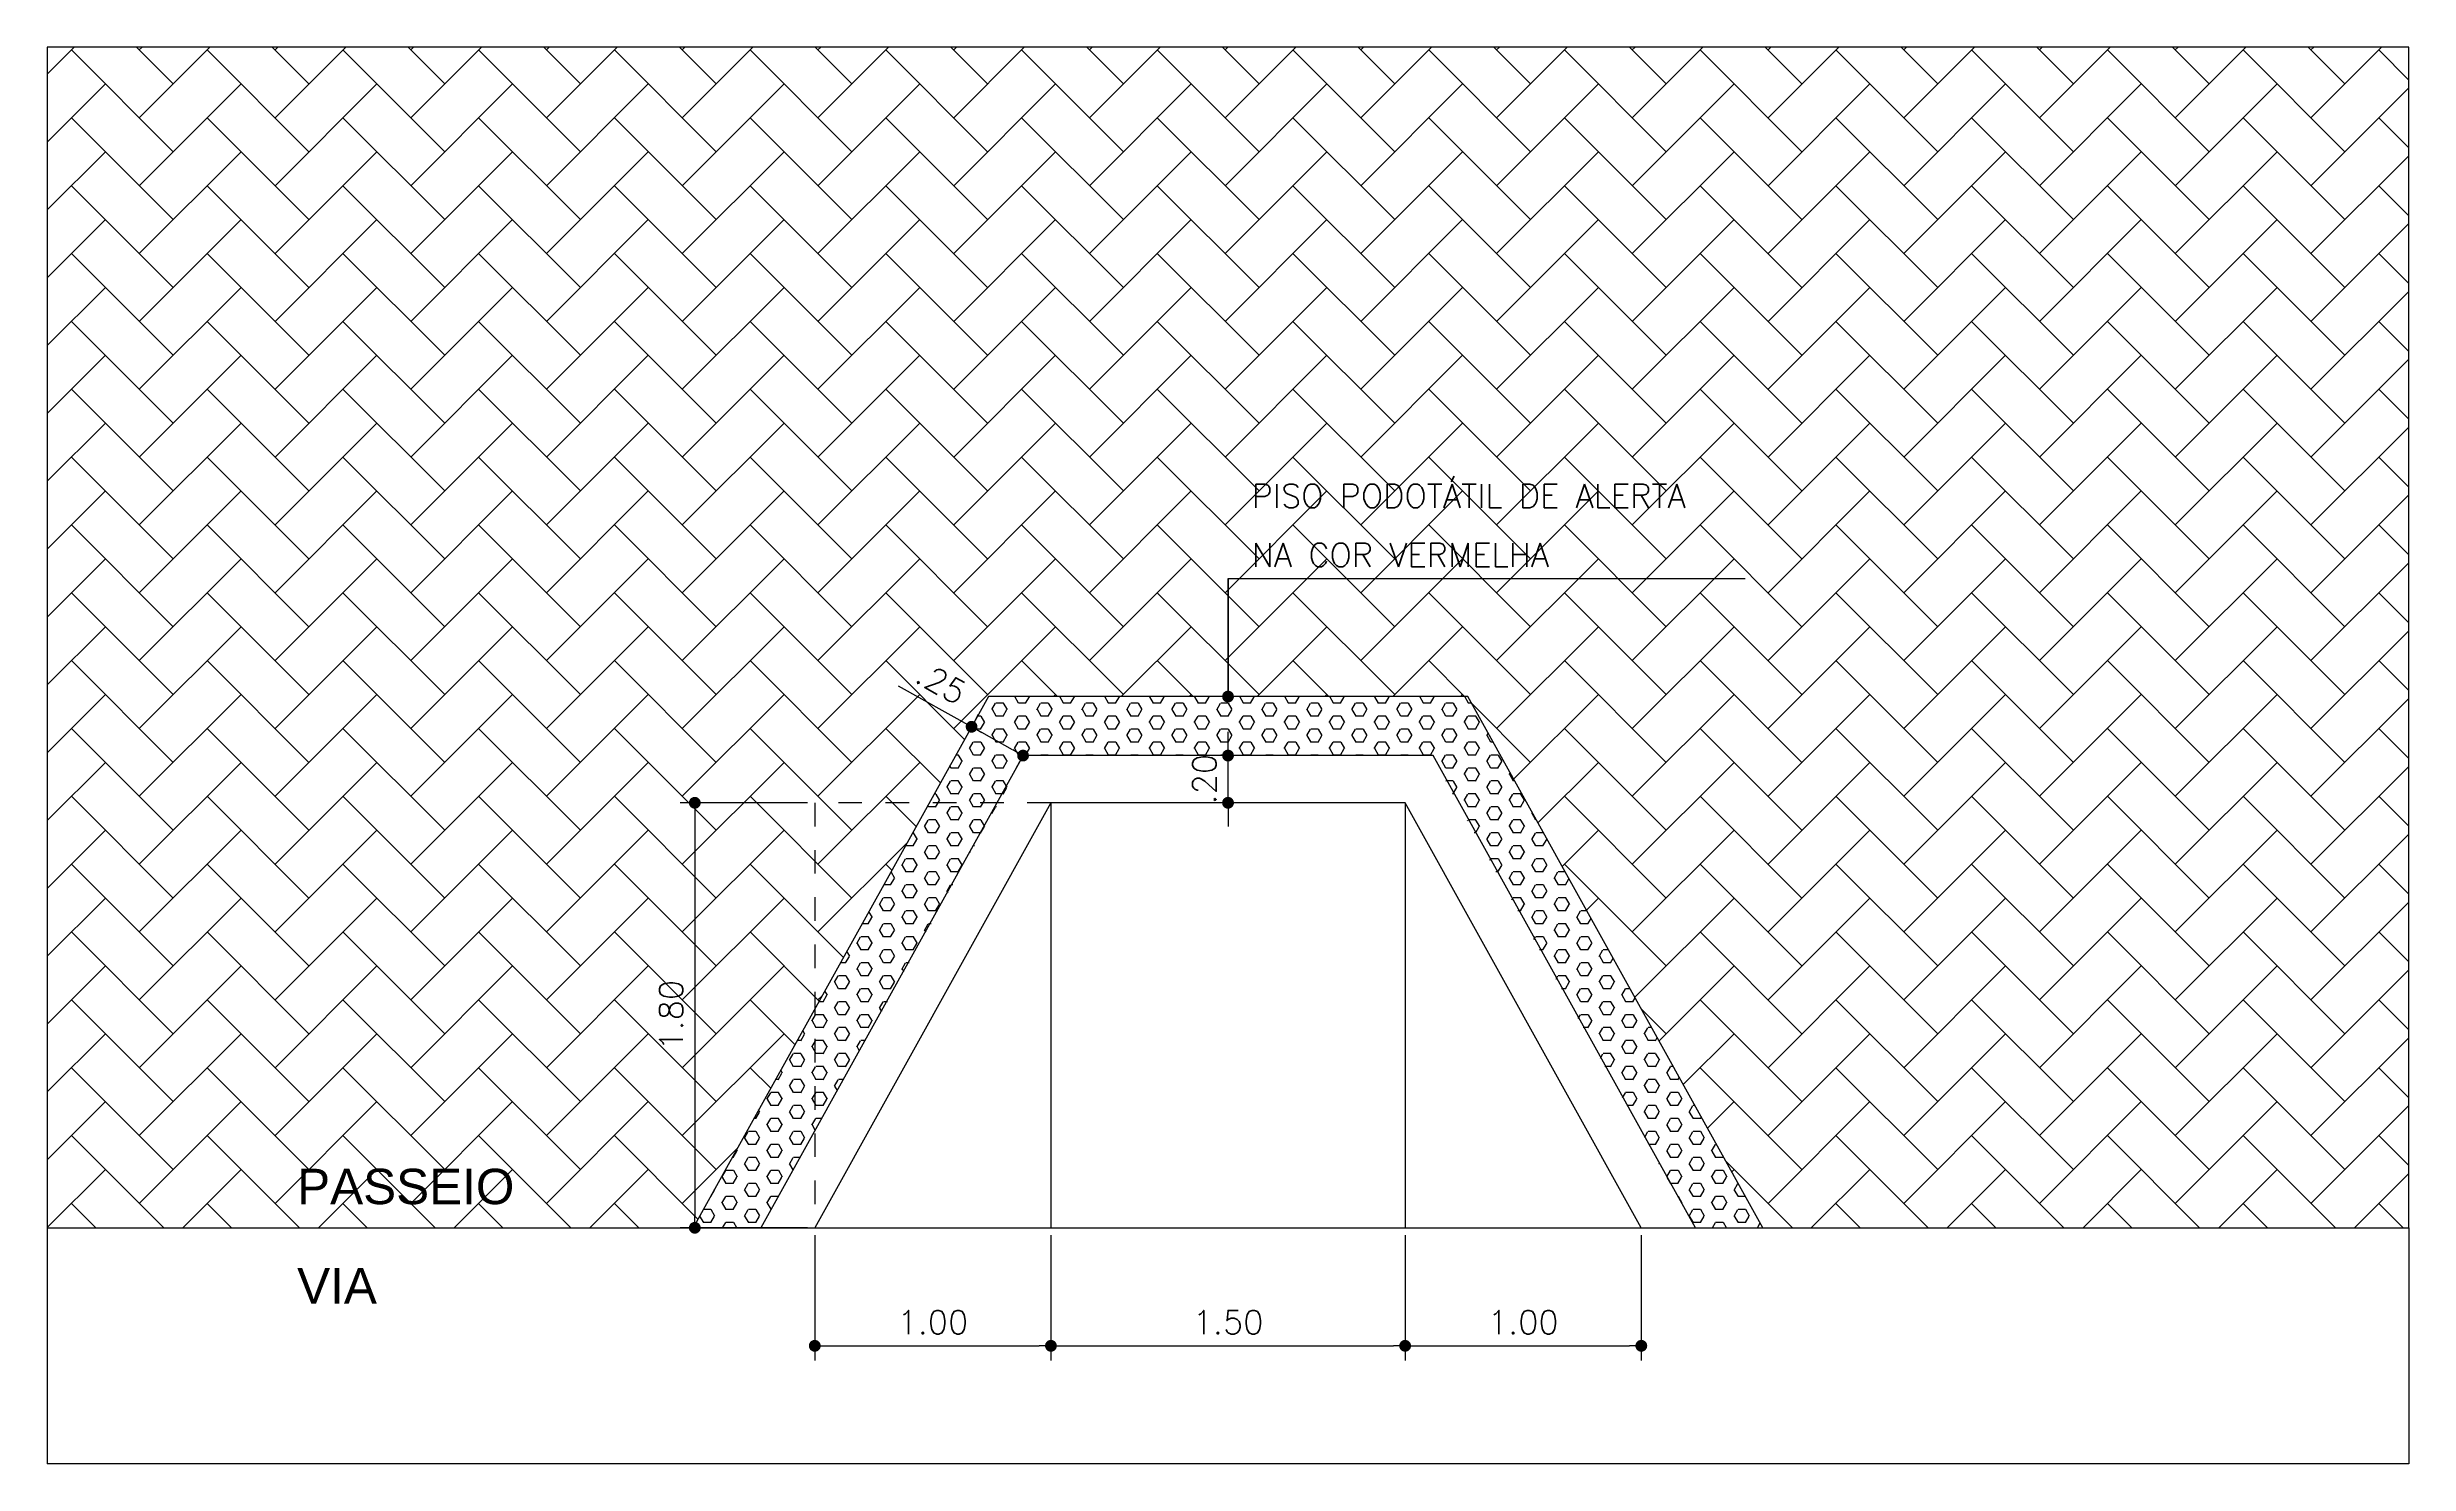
# Model space of a CAD drawing. Extents: x 387222 to 388513, y 9633222 to 9634061.
# Drawn here: x 387673.67 to 387683.67, y 9633472.53 to 9633478.53 of the extents above; entities that cross this region are included whole.
import ezdxf
from ezdxf.enums import TextEntityAlignment as Align

# ---------------------------------------------------------------- set-up
doc = ezdxf.new("R2010")
doc.units = 0
doc.header["$LTSCALE"] = 0.049213
doc.header["$PDSIZE"] = -2.5
doc.linetypes.add('ACAD_PROJEÇÃO', pattern=[0.2, 0.1, -0.1])
doc.layers.get('Defpoints').update_dxf_attribs({"color": 8})
for name, color, linetype in [('AI-Cotas', 12, 'Continuous'), ('HACH', 8, 'Continuous'), ('PISO PODOTÁTIL DE ALERTA', 22, 'Continuous'), ('prancha', 7, 'Continuous'), ('PROJEÇÃO', 8, 'ACAD_PROJEÇÃO'), ('VIA_PAVIMENTADA', 7, 'Continuous')]:
    doc.layers.add(name, color=color, linetype=linetype)
doc.styles.add('RS50', font='romans.shx', dxfattribs={"height": 0.1})
doc.styles.add('RUA_500', font='arial.ttf', dxfattribs={"height": 1.05})
doc.dimstyles.new('Cota 50', dxfattribs={"dimscale": 0.05, "dimtxt": 0.1, "dimasz": 1, "dimexe": 1.25, "dimexo": 0.625, "dimgap": 1, "dimtad": 1, "dimzin": 4, "dimdsep": 46, "dimtxsty": 'RS50', "dimblk": 'DOT', "dimcen": 0.1, "dimclrd": 12, "dimclre": 12, "dimclrt": 2, "dimadec": 0, "dimazin": 0, "dimtfac": 1, "dimtix": 1, "dimtmove": 0, "dimatfit": 3, "dimldrblk": 'DOT', "dimfxl": 1.25, "dimarcsym": 0})
pattern_1 = [(0, (0, 0), (0, 0.054992613154), [0.03175, -0.0635]), (120, (0, 0), (-0.04762500001185, -0.027496306577), [0.03175, -0.0635]), (60, (0.03175, 0), (-0.04762500001185, 0.027496306577), [0.03175, -0.0635])]

# ---------------------------------------------------------------- blocks, each defined once
blk = doc.blocks.new('_Dot')
at = {"color": 0, "linetype": 'ByBlock', "lineweight": -2}
blk.add_line((-0.5, 0), (-1, 0), dxfattribs=at)
at = {"color": 0, "linetype": 'ByBlock', "const_width": 0.5}
blk.add_lwpolyline([(-0.25, 0, 1), (0.25, 0, 1)], format="xyb", close=True, dxfattribs=at)
blk = doc.blocks.new('*D420')
at = {"layer": 'AI-Cotas', "color": 12, "lineweight": -2, "transparency": 16777216}
for p, q in [((387676.925, 9633473.495), (387676.925, 9633472.964)), ((387677.925, 9633473.495), (387677.925, 9633472.964)), ((387676.975, 9633473.026), (387677.875, 9633473.026))]:
    blk.add_line(p, q, dxfattribs=at)
at = {"layer": 'Defpoints', "color": 0, "transparency": 16777216}
for p in [(387676.925, 9633473.526), (387677.925, 9633473.526), (387677.925, 9633473.026)]:
    blk.add_point(p, dxfattribs=at)
at = {"layer": 'AI-Cotas', "color": 12, "lineweight": -2, "transparency": 16777216, "xscale": 0.05, "yscale": 0.05, "zscale": 0.05, "rotation": 180}
blk.add_blockref('_Dot', (387676.925, 9633473.026), dxfattribs=at)
at = {"layer": 'AI-Cotas', "color": 12, "lineweight": -2, "transparency": 16777216, "xscale": 0.05, "yscale": 0.05, "zscale": 0.05}
blk.add_blockref('_Dot', (387677.925, 9633473.026), dxfattribs=at)
at = {"layer": 'AI-Cotas', "color": 2, "transparency": 16777216, "insert": (387677.425, 9633473.126), "char_height": 0.1, "attachment_point": 5, "style": 'RS50'}
blk.add_mtext('1.00', dxfattribs=at)
blk = doc.blocks.new('*D421')
at = {"layer": 'AI-Cotas', "color": 12, "lineweight": -2, "transparency": 16777216}
for p, q in [((387677.925, 9633473.495), (387677.925, 9633472.964)), ((387679.425, 9633473.495), (387679.425, 9633472.964)), ((387677.975, 9633473.026), (387679.375, 9633473.026))]:
    blk.add_line(p, q, dxfattribs=at)
at = {"layer": 'Defpoints', "color": 0, "transparency": 16777216}
for p in [(387677.925, 9633473.526), (387679.425, 9633473.526), (387679.425, 9633473.026)]:
    blk.add_point(p, dxfattribs=at)
at = {"layer": 'AI-Cotas', "color": 12, "lineweight": -2, "transparency": 16777216, "xscale": 0.05, "yscale": 0.05, "zscale": 0.05, "rotation": 180}
blk.add_blockref('_Dot', (387677.925, 9633473.026), dxfattribs=at)
at = {"layer": 'AI-Cotas', "color": 12, "lineweight": -2, "transparency": 16777216, "xscale": 0.05, "yscale": 0.05, "zscale": 0.05}
blk.add_blockref('_Dot', (387679.425, 9633473.026), dxfattribs=at)
at = {"layer": 'AI-Cotas', "color": 2, "transparency": 16777216, "insert": (387678.675, 9633473.126), "char_height": 0.1, "attachment_point": 5, "style": 'RS50'}
blk.add_mtext('1.50', dxfattribs=at)
blk = doc.blocks.new('*D422')
at = {"layer": 'AI-Cotas', "color": 12, "lineweight": -2, "transparency": 16777216}
for p, q in [((387679.425, 9633473.495), (387679.425, 9633472.964)), ((387680.425, 9633473.495), (387680.425, 9633472.964)), ((387679.475, 9633473.026), (387680.375, 9633473.026))]:
    blk.add_line(p, q, dxfattribs=at)
at = {"layer": 'Defpoints', "color": 0, "transparency": 16777216}
for p in [(387679.425, 9633473.526), (387680.425, 9633473.526), (387680.425, 9633473.026)]:
    blk.add_point(p, dxfattribs=at)
at = {"layer": 'AI-Cotas', "color": 12, "lineweight": -2, "transparency": 16777216, "xscale": 0.05, "yscale": 0.05, "zscale": 0.05, "rotation": 180}
blk.add_blockref('_Dot', (387679.425, 9633473.026), dxfattribs=at)
at = {"layer": 'AI-Cotas', "color": 12, "lineweight": -2, "transparency": 16777216, "xscale": 0.05, "yscale": 0.05, "zscale": 0.05}
blk.add_blockref('_Dot', (387680.425, 9633473.026), dxfattribs=at)
at = {"layer": 'AI-Cotas', "color": 2, "transparency": 16777216, "insert": (387679.925, 9633473.126), "char_height": 0.1, "attachment_point": 5, "style": 'RS50'}
blk.add_mtext('1.00', dxfattribs=at)
blk = doc.blocks.new('*D419')
at = {"layer": 'AI-Cotas', "color": 12, "lineweight": -2, "transparency": 16777216}
for p, q in [((387676.894, 9633475.326), (387676.355, 9633475.326)), ((387676.417, 9633475.276), (387676.417, 9633473.576)), ((387676.894, 9633473.526), (387676.355, 9633473.526))]:
    blk.add_line(p, q, dxfattribs=at)
at = {"layer": 'Defpoints', "color": 0, "transparency": 16777216}
for p in [(387676.925, 9633475.326), (387676.417, 9633473.526), (387676.925, 9633473.526)]:
    blk.add_point(p, dxfattribs=at)
at = {"layer": 'AI-Cotas', "color": 12, "lineweight": -2, "transparency": 16777216, "xscale": 0.05, "yscale": 0.05, "zscale": 0.05}
for p, rotation in [((387676.417, 9633475.326), 90), ((387676.417, 9633473.526), 270)]:
    blk.add_blockref('_Dot', p, dxfattribs=dict(at, rotation=rotation))
at = {"layer": 'AI-Cotas', "color": 2, "transparency": 16777216, "insert": (387676.317, 9633474.426), "char_height": 0.1, "attachment_point": 5, "rotation": 90, "style": 'RS50'}
blk.add_mtext('1.80', dxfattribs=at)
blk = doc.blocks.new('*D423')
at = {"layer": 'AI-Cotas', "color": 12, "lineweight": -2, "transparency": 16777216}
for p, q in [((387678.675, 9633475.576), (387678.675, 9633475.626)), ((387678.644, 9633475.526), (387678.612, 9633475.526)), ((387678.675, 9633475.326), (387678.675, 9633475.526)), ((387678.644, 9633475.326), (387678.612, 9633475.326)), ((387678.675, 9633475.276), (387678.675, 9633475.226))]:
    blk.add_line(p, q, dxfattribs=at)
at = {"layer": 'Defpoints', "color": 0, "transparency": 16777216}
for p in [(387678.675, 9633475.526), (387678.675, 9633475.526), (387678.675, 9633475.326)]:
    blk.add_point(p, dxfattribs=at)
at = {"layer": 'AI-Cotas', "color": 12, "lineweight": -2, "transparency": 16777216, "xscale": 0.05, "yscale": 0.05, "zscale": 0.05}
for p, rotation in [((387678.675, 9633475.526), 270), ((387678.675, 9633475.326), 90)]:
    blk.add_blockref('_Dot', p, dxfattribs=dict(at, rotation=rotation))
at = {"layer": 'AI-Cotas', "color": 2, "transparency": 16777216, "insert": (387678.575, 9633475.426), "char_height": 0.1, "attachment_point": 5, "rotation": 90, "style": 'RS50'}
blk.add_mtext('.20', dxfattribs=at)
blk = doc.blocks.new('*D424')
at = {"layer": 'AI-Cotas', "color": 12, "lineweight": -2, "transparency": 16777216}
for p, q in [((387677.589, 9633475.648), (387677.279, 9633475.82)), ((387677.604, 9633475.675), (387677.619, 9633475.702)), ((387677.763, 9633475.551), (387677.632, 9633475.624)), ((387677.792, 9633475.499), (387677.777, 9633475.472))]:
    blk.add_line(p, q, dxfattribs=at)
at = {"layer": 'Defpoints', "color": 0, "transparency": 16777216}
for p in [(387677.589, 9633475.648), (387677.589, 9633475.648), (387677.807, 9633475.526)]:
    blk.add_point(p, dxfattribs=at)
at = {"layer": 'AI-Cotas', "color": 12, "lineweight": -2, "transparency": 16777216, "xscale": 0.05, "yscale": 0.05, "zscale": 0.05}
for p, rotation in [((387677.589, 9633475.648), 150.9453959035143), ((387677.807, 9633475.526), 330.9453959035143)]:
    blk.add_blockref('_Dot', p, dxfattribs=dict(at, rotation=rotation))
at = {"layer": 'AI-Cotas', "color": 2, "transparency": 16777216, "insert": (387677.46, 9633475.833), "char_height": 0.1, "attachment_point": 5, "rotation": 330.9454, "style": 'RS50'}
blk.add_mtext('.25', dxfattribs=at)

msp = doc.modelspace()

# ---------------------------------------------------------------- hatches: boundary and pattern name
at = {"layer": 'HACH'}
h = msp.add_hatch(dxfattribs=at)
h.set_pattern_fill('AR-HBONE', color=8, scale=0.002)
h.set_pattern_definition([(45, (0, 0), (3e-17, 0.287368195874), [0.6096, -0.2032]), (135, (0.14368, 0.14368), (3e-17, 0.287368195874), [0.6096, -0.2032])])
h.paths.add_polyline_path([(387683.675, 9633478.526), (387673.675, 9633478.526), (387673.675, 9633473.526), (387676.41, 9633473.526), (387677.66, 9633475.776), (387679.69, 9633475.776), (387680.94, 9633473.526), (387683.675, 9633473.526)])
at = {"layer": 'PISO PODOTÁTIL DE ALERTA'}
h = msp.add_hatch(dxfattribs=at)
h.set_pattern_fill('HEX', color=256, scale=0.01)
h.set_pattern_definition(pattern_1)
h.paths.add_polyline_path([(387678.675, 9633475.776), (387678.675, 9633475.526), (387677.815, 9633475.526), (387676.696, 9633473.526), (387676.41, 9633473.526), (387677.66, 9633475.776)])
h = msp.add_hatch(dxfattribs=at)
h.set_pattern_fill('HEX', color=256, scale=0.01)
h.set_pattern_definition(pattern_1)
h.paths.add_polyline_path([(387678.675, 9633475.776), (387678.675, 9633475.526), (387679.535, 9633475.526), (387680.654, 9633473.526), (387680.94, 9633473.526), (387679.69, 9633475.776)])

# ---------------------------------------------------------------- linework, layer by layer
for points in [[(387683.675, 9633473.526), (387683.675, 9633472.526), (387673.675, 9633472.526)], [(387673.675, 9633473.526), (387673.675, 9633472.526)]]:
    msp.add_lwpolyline(points)
at = {"layer": 'AI-Cotas'}
msp.add_lwpolyline([(387678.675, 9633476.276), (387678.675, 9633475.776)], dxfattribs=at)
at = {"layer": 'prancha'}
msp.add_lwpolyline([(387673.675, 9633478.526), (387673.675, 9633473.526), (387683.675, 9633473.526), (387683.675, 9633478.526)], close=True, dxfattribs=at)
at = {"layer": 'PROJEÇÃO', "ltscale": 10}
msp.add_lwpolyline([(387677.925, 9633475.326), (387676.925, 9633475.326), (387676.925, 9633473.526)], dxfattribs=at)
at = {"layer": 'VIA_PAVIMENTADA'}
for points in [[(387680.94, 9633473.526), (387679.69, 9633475.776), (387677.66, 9633475.776), (387676.41, 9633473.526)], [(387680.654, 9633473.526), (387679.543, 9633475.526), (387677.807, 9633475.526), (387676.696, 9633473.526)], [(387680.425, 9633473.526), (387679.425, 9633475.326), (387677.925, 9633475.326), (387676.925, 9633473.526)], [(387677.925, 9633475.326), (387677.925, 9633473.526)], [(387679.425, 9633475.326), (387679.425, 9633473.526)], [(387676.925, 9633473.526), (387680.648, 9633473.526)]]:
    msp.add_lwpolyline(points, dxfattribs=at)

# ---------------------------------------------------------------- texts
at = {"style": 'RUA_500'}
for s, p in [('PASSEIO', (387675.193, 9633473.701)), ('VIA', (387674.902, 9633473.28))]:
    msp.add_text(s, height=0.15, dxfattribs=at).set_placement(p, align=Align.MIDDLE_CENTER)
at = {"layer": 'AI-Cotas', "insert": (387678.775, 9633476.326), "char_height": 0.1, "attachment_point": 7, "style": 'RS50'}
msp.add_mtext('\\pxsm1.5;PISO PODOTÁTIL DE ALERTA\\PNA COR VERMELHA', dxfattribs=at)

# ---------------------------------------------------------------- dimensions: what is measured, and where the dimension line sits
at = {"layer": 'AI-Cotas'}
dim = msp.add_linear_dim(base=(387677.589, 9633475.648), p1=(387677.807, 9633475.526), p2=(387677.589, 9633475.648), angle=150.9454, dimstyle='Cota 50', dxfattribs=at)
dim.commit()
dim.dimension.update_dxf_attribs({"geometry": '*D424', "text_midpoint": (387677.412, 9633475.746), "dimtype": 161})
dim = msp.add_aligned_dim(p1=(387678.675, 9633475.326), p2=(387678.675, 9633475.526), distance=0, dimstyle='Cota 50', dxfattribs=at)
dim.commit()
dim.dimension.update_dxf_attribs({"geometry": '*D423', "text_midpoint": (387678.575, 9633475.426)})
dim = msp.add_linear_dim(base=(387676.417, 9633473.526), p1=(387676.925, 9633475.326), p2=(387676.925, 9633473.526), angle=270, dimstyle='Cota 50', dxfattribs=at)
dim.commit()
dim.dimension.update_dxf_attribs({"geometry": '*D419', "text_midpoint": (387676.317, 9633474.426)})
for base, p1, p2, picture, middle in [((387677.925, 9633473.026), (387676.925, 9633473.526), (387677.925, 9633473.526), '*D420', (387677.425, 9633473.126)), ((387679.425, 9633473.026), (387677.925, 9633473.526), (387679.425, 9633473.526), '*D421', (387678.675, 9633473.126)), ((387680.425, 9633473.026), (387679.425, 9633473.526), (387680.425, 9633473.526), '*D422', (387679.925, 9633473.126))]:
    dim = msp.add_linear_dim(base=base, p1=p1, p2=p2, dimstyle='Cota 50', dxfattribs=at)
    dim.commit()
    dim.dimension.update_dxf_attribs({"geometry": picture, "text_midpoint": middle})

# ---------------------------------------------------------------- leaders
at = {"layer": 'AI-Cotas', "annotation_type": 0, "has_hookline": 1, "hookline_direction": 0, "text_width": 2.09}
msp.add_leader([(387678.675, 9633475.776), (387678.675, 9633476.276), (387678.725, 9633476.276)], dimstyle='Cota 50', dxfattribs=at)

doc.saveas('drawing.dxf')
